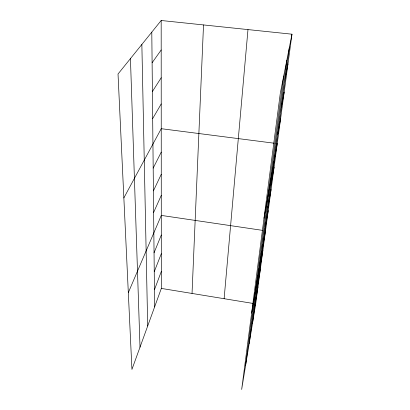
<?xml version="1.0" encoding="UTF-8"?>
<svg xmlns="http://www.w3.org/2000/svg" width="410" height="410" viewBox="0 0 410 410"><rect width="100%" height="100%" fill="white"/><g stroke="black" fill="none" stroke-linecap="round" stroke-linejoin="round"><path stroke-width="0.61" d="M192.034 293.447L203.519 24.933M224.116 298.7L247.983 29.587M245.523 365.91L283.699 76.05M249.193 343.503L286.78 60.46M252.488 323.398L289.455 46.93M291.976 34.194L255.691 303.871L241.659 389.5L280.327 93.085L291.976 34.194L161.176 20.5L118.024 74L131.933 369.446L161.325 288.42L161.176 20.5M257.188 288.271L260.36 269.15M254.779 306.275L257.967 286.933M259.72 269.308L262.877 250.464M251.622 313.107L265.521 230.799M265.132 228.831L268.222 210.704M268.027 207.204L271.071 189.538M271.082 184.331L274.08 167.203M263.999 218.238L277.252 143.608L275.991 143.444M277.76 134.403L280.614 118.639M281.414 107.082L284.171 92.178M285.304 77.982L287.953 64.078M154.426 289.788L161.314 271.466M154.242 271.763L161.304 253.693M154.047 252.806L161.294 235.027M128.315 292.653L161.284 215.409L262.39 230.338M153.637 212.411L161.273 195.385M153.417 190.87L161.258 174.317M153.181 168.126L161.248 152.12M123.856 197.922L161.232 128.694L274.1 143.203M152.674 118.577L161.222 103.945M152.397 91.527L161.207 77.751M152.105 62.766L161.191 49.984M161.325 288.42L253.252 303.472M130.447 58.599L140.01 347.178M141.855 44.454L147.692 325.991M151.792 32.134L154.601 306.941"/></g></svg>
